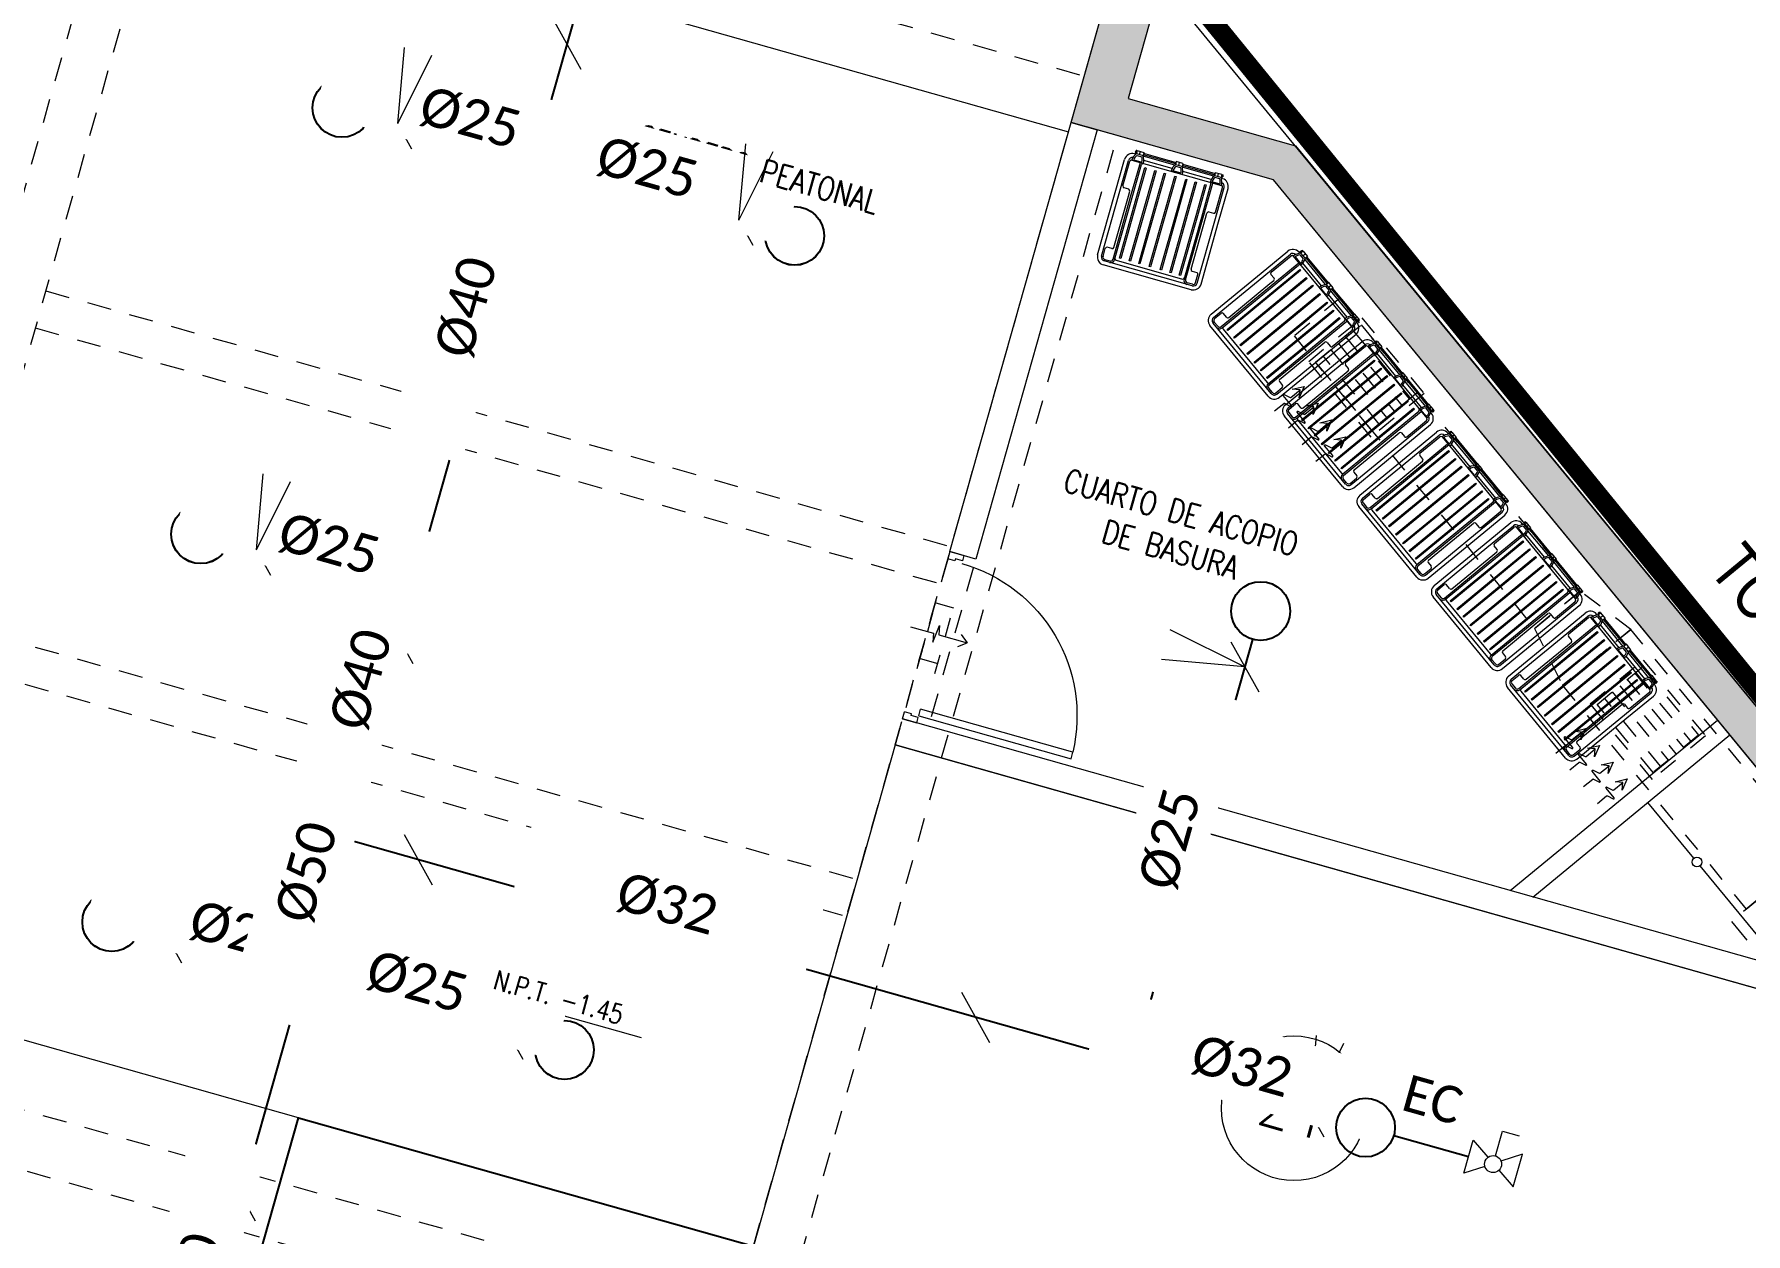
# Model space of a CAD drawing. Header units: inches. Extents: x 0 to 766, y -245 to 236.
# Drawn here: x 150.02 to 158.89, y -206.81 to -200.6 of the extents above; entities that cross this region are included whole.
import ezdxf
from ezdxf.enums import TextEntityAlignment as Align

# ---------------------------------------------------------------- set-up
doc = ezdxf.new("R2010")
doc.units = ezdxf.units.IN
doc.header["$MEASUREMENT"] = 0
for name, pattern in [('CONTINUA', [0]), ('HIDDEN', [0.375, 0.25, -0.125]), ('HIDDEN2', [0.1875, 0.125, -0.0625]), ('PHANTOM', [2.5, 1.25, -0.25, 0.25, -0.25, 0.25, -0.25])]:
    doc.linetypes.add(name, pattern=pattern)
for name, color, linetype, lineweight in [('00 SOS 911 - ACCES. ACI', 125, 'Continuous', 9), ('000 SOS 911 - ACCESORIOS ACI', 3, 'Continuous', 20), ('000 SOS 911 ROCIADORES', 5, 'Continuous', 25), ('000 SOS 911 TEXTOS', 4, 'Continuous', 0), ('000 SOS 911 TEXTOS ACI', 7, 'Continuous', 9), ('000 SOS 911 TUBERIA ACI', 1, 'Continuous', 25), ('A-PISOS', 251, 'Continuous', 5), ('A-PLACAS', 251, 'Continuous', 9), ('A-VIGAS', 251, 'HIDDEN2', 9), ('CIRCULACION PEATONAL', 251, 'Continuous', 5), ('DO-REJILLA', 251, 'Continuous', 5), ('DO-REJILLA EN PUERTAS', 251, 'Continuous', 5), ('DO-VARIOS', 251, 'Continuous', 5), ('DOBLE MURO 0.09', 251, 'Continuous', 5), ('HATCH', 251, 'Continuous', 9), ('MUMERACIONESTAC', 251, 'Continuous', 9), ('MURO-BAJO', 251, 'Continuous', 9), ('MUROS', 251, 'Continuous', 9), ('NIVELES-NPT', 251, 'Continuous', 9), ('PROYECCIONES', 251, 'HIDDEN2', 9), ('PUERTAS', 251, 'Continuous', 9), ('TEXTO-AMBIENTE', 251, 'Continuous', 9), ('TITULOS', 251, 'Continuous', 9)]:
    doc.layers.add(name, color=color, linetype=linetype, lineweight=lineweight)
doc.layers.add('LAYERYYY', color=7, linetype='Continuous')
doc.styles.add('ARIAL', font='arial.ttf')
doc.styles.add('P&R', font='calibril.ttf')
doc.styles.add('ROMANS', font='romans.shx', dxfattribs={"width": 0.8})

# ---------------------------------------------------------------- blocks, each defined once
blk = doc.blocks.new('ESTR_PISO-SS')
at = {"layer": 'HATCH'}
h = blk.add_hatch(color=251, dxfattribs=at)
h.dxf.hatch_style = 1
h.paths.add_polyline_path([(16.4277175440171, 16.40000035228357), (24.27771753019917, 16.40000035461122), (24.27771753019917, 16.1500003551738), (16.4277175440171, 16.15000035236159)])
h.paths.add_polyline_path([(48.72768199801283, 19.44000191854332), (44.4276925451594, 19.44000191854332), (44.4276925451594, 18.05000185903853), (36.62768888600809, 18.05000185903853), (36.62768888579399, 17.64998901807186), (34.72771753463934, 17.64998901807186), (34.72771753485344, 15.93999942884571), (31.92780838884551, 15.93999942884571), (31.92780838884551, 15.68999942884571), (34.92771753485346, 15.68999942884571), (34.92771753463936, 17.44998901807188), (36.82768888579398, 17.44998901807188), (36.82768888600808, 17.85000185903854), (44.62769254515939, 17.85000185903854), (44.62769254515939, 19.24000191854333), (48.72768199801283, 19.24000191854333)])
h.paths.add_polyline_path([(8.477717518006585, 13.4500006351999), (12.47771751800659, 13.4500006351999), (12.47771751800659, 13.12000063519989), (12.2777175180066, 13.12000063519989), (12.2777175180066, 13.2000006351999), (8.477717518006642, 13.20000002453418)])
h.paths.add_polyline_path([(23.7208664665888, 47.97692998819457), (29.10928945706615, 49.07914669539466), (30.32771839363195, 43.12366937100842), (30.32773254738518, 34.34999175954889), (47.12769808774325, 34.35000510772318), (47.12771159414078, 29.35000847727014), (48.02932641491563, 29.35000847718436), (53.64436860177059, 25.45004769607903), (50.17768199801282, 20.45883893010753), (50.17768199801282, 19.24000191820787), (49.97768199801283, 19.24000191820787), (49.97768199801283, 20.52148109288487), (53.36601122695211, 25.39987368990731), (47.96666409367836, 29.15000847718389), (46.87767741045644, 29.15000688910311), (46.87770282335234, 34.10000504483733), (30.07773295068677, 34.09999155877244), (30.07771843446471, 43.09835761778157), (28.91447051997991, 48.78411931421641), (23.77097591220078, 47.73200337972006)])
h.paths.add_polyline_path([(-8.481331260209345, 46.57000033610373), (-7.090805235902508, 19.84547925552764), (-0.8015653069423081, 20.21606658801198), (-0.2960204932364832, 10.50000029485028), (5.027721162711913, 10.50000132238532), (5.027718937173717, 13.20000000457804), (5.277719507392987, 13.2000003429616), (5.277721315982262, 10.25000137063782), (-0.5333507159926114, 10.25000024904318), (-1.038147625801969, 19.95169257645185), (-7.327387554756967, 19.58110524396778), (-8.7420758136536, 46.77000033610372), (6.202717519602089, 46.77000033289579), (6.202717519602089, 46.56998253264086)])
at = {"layer": 'A-PLACAS', "elevation": 3.941757904526482e-07}
blk.add_lwpolyline([(23.7208664665888, 47.97692998819457), (29.10928945706615, 49.07914669539466), (30.32771839363195, 43.12366937100842), (30.32773254738518, 34.34999175954889), (47.12769808774325, 34.35000510772318), (47.12771159414078, 29.35000847727014), (48.02932641491563, 29.35000847718436), (53.64436860177059, 25.45004769607903), (50.17768199801282, 20.45883893010753), (50.17768199801282, 19.24000191820787), (49.97768199801283, 19.24000191820787), (49.97768199801283, 20.52148109288487), (53.36601122695211, 25.39987368990731), (47.96666409367836, 29.15000847718389), (46.87767741045644, 29.15000688910311), (46.87770282335234, 34.10000504483733), (30.07773295068677, 34.09999155877244), (30.07771843446471, 43.09835761778157), (28.91447051997991, 48.78411931421641), (23.77097591220078, 47.73200337972006)], close=True, dxfattribs=at)
at = {"layer": 'A-VIGAS'}
for p, q in [((41.75267423128042, 29.39999039973898, 4.36638087e-07), (41.75267423128042, 22.7499915654177, 4.36638087e-07)), ((42.00267422291807, 29.39999039973898, 4.36638087e-07), (46.877670226118, 29.39999039973898, 4.36638087e-07)), ((42.00267920292399, 29.40004194667031, 4.36638087e-07), (42.00268336433641, 22.74999862013377, 4.36638087e-07)), ((46.87768228372141, 23.09995957237351), (46.87770299452092, 29.15000688914043, 3.974606842881349e-07)), ((47.12768227535906, 23.09995958992596), (47.12768227535906, 29.15000725368785)), ((42.00267421267941, 26.86635187228558, -9.448319683511008e-07), (46.87767055541761, 26.86635187228558, -9.448319683511008e-07)), ((42.00267418139074, 26.66635187228542, -9.44831954340749e-07), (46.87767018459067, 26.66635187228542, -9.44831954340749e-07)), ((42.00267533328224, 25.07559994910059, -4.432944879412532e-07), (46.87767167602044, 25.07559994910059, -4.432944879412532e-07)), ((42.00267530199358, 24.87559994910043, -4.432944739309013e-07), (46.8776713051935, 24.87559994910043, -4.432944739309013e-07)), ((46.87768202937457, 22.74999591051548), (42.00268665871926, 22.74999591051548)), ((46.87768202937457, 22.44999591051547), (42.00268665871926, 22.44999591051547))]:
    blk.add_line(p, q, dxfattribs=at)
blk = doc.blocks.new('P-90 MARCO 3.5x1.5')
at = {"layer": 'PUERTAS'}
for p, q in [((0.0380000513978303, 0.0761999115347862), (0.0380000497680158, 0.8961999155580997)), ((0.0380000497680158, 0.8961999155580997), (0.0730000496841967, 0.8961999118328094)), ((0.0730000496841967, 0.8961999118328094), (0.0730000514304266, 0.0761999115347862)), ((0.0380000513978303, 0.0761999115347862), (0.0730000514304266, 0.0761999115347862))]:
    blk.add_line(p, q, dxfattribs=at)
at = {"layer": 'PUERTAS', "linetype": 'Continuous'}
for p, q in [((5.14555722e-08, -8.94069672e-08), (5.14555722e-08, 0.0761999115347862)), ((5.14555722e-08, 0.0761999115347862), (0.028000051388517, 0.0761999115347862)), ((0.028000051388517, 0.0761999115347862), (0.028000051388517, 0.0381999127566815)), ((0.028000051388517, 0.0381999127566815), (0.0380000513978303, 0.0381999127566815)), ((0.0380000513978303, 0.0381999127566815), (0.0380000513978303, -8.94069672e-08)), ((0.8620000515365973, 0.0381999127566815), (0.8620000515365973, -8.94069672e-08)), ((0.8720000515459105, 0.0381999127566815), (0.8620000515365973, 0.0381999127566815)), ((0.9000000514788553, 0.0761999115347862), (0.8720000515459105, 0.0761999115347862)), ((0.8720000515459105, 0.0761999115347862), (0.8720000515459105, 0.0381999127566815)), ((0.9000000514788553, -8.94069672e-08), (0.9000000514788553, 0.0761999115347862)), ((5.14555722e-08, -8.94069672e-08), (0.0380000513978303, -8.94069672e-08)), ((0.9000000514788553, -8.94069672e-08), (0.8620000515365973, -8.94069672e-08))]:
    blk.add_line(p, q, dxfattribs=at)
at = {"layer": 'PUERTAS', "color": 7, "linetype": 'Continuous'}
blk.add_arc((0.0380000513978303, 0.0761999115347862), 0.8200000040233135, 0, 87.55370538902417, dxfattribs=at)
blk = doc.blocks.new('A$C52C31F00')
at = {"linetype": 'ByBlock'}
for p, q in [((-0.2783749997629457, 0.5758872418625745), (-0.2783750000057807, 0.2401135828233691)), ((-0.257568621068458, 0.5758872418625745), (-0.2575686212712753, 0.2401135828233691)), ((-0.2492460696071248, 0.5758872418625745), (-0.2492460696071248, 0.5323861817848865)), ((-0.2367622423739704, 0.6174999999998363), (0.2367622420097177, 0.6174999999998363)), ((-0.2367622423739704, 0.5966936213059171), (0.2367622420097177, 0.5966936213059171)), ((-0.2367622423739704, 0.5883710691153965), (-0.2079761916902498, 0.5883710691153965)), ((-0.1954923644975679, 0.5758872418625745), (-0.1954923646599127, 0.2401135828233691)), ((-0.1871698129957622, 0.5758872418625745), (-0.187169813239052, 0.2401135828233691)), ((0.1788472611292491, 0.5767655016633741), (-0.1788472615339742, 0.5767655016633741)), ((-0.1637062581794453, 0.2401135828233691), (-0.1637062579770827, 0.5611520253356161)), ((-0.1637062579770827, 0.5611520253356161), (-0.1569485415957388, 0.5611520253356161)), ((-0.1569485415957388, 0.5611520253356161), (-0.1569485417981014, 0.2401135828233691)), ((-0.112561056379036, 0.5611520253356161), (-0.1058033399972373, 0.5611520253356161)), ((-0.1125610565813986, 0.2401135828233691), (-0.112561056379036, 0.5611520253356161)), ((-0.1058033399972373, 0.5611520253356161), (-0.1058033401591274, 0.2401135828233691)), ((-0.0609187578752426, 0.5611520253356161), (-0.0541610414534262, 0.5611520253356161)), ((-0.0609187580780599, 0.2401135828233691), (-0.0609187578752426, 0.5611520253356161)), ((-0.0541610414534262, 0.5611520253356161), (-0.0541610416557887, 0.2401135828233691)), ((-0.0026230161461172, 0.2401135828233691), (-0.0026230159432998, 0.5611520253356161)), ((-0.0026230159432998, 0.5611520253356161), (0.0041347004380441, 0.5611520253356161)), ((0.0041347004380441, 0.5611520253356161), (0.004134700276154001, 0.2401135828233691)), ((0.0546764608184276, 0.5611520253356161), (0.061434177240244, 0.5611520253356161)), ((0.0546764606156103, 0.2401135828233691), (0.0546764608184276, 0.5611520253356161)), ((0.061434177240244, 0.5611520253356161), (0.0614341770378815, 0.2401135828233691)), ((0.1050623357937184, 0.5611520253356161), (0.1118200522155348, 0.5611520253356161)), ((0.1050623355909011, 0.2401135828233691), (0.1050623357937184, 0.5611520253356161)), ((0.1118200522155348, 0.5611520253356161), (0.1118200520131722, 0.2401135828233691)), ((0.1584602256043581, 0.2401135828233691), (0.1584602258067207, 0.5611520253356161)), ((0.1584602258067207, 0.5611520253356161), (0.1652179429579519, 0.5611520253356161)), ((0.1652179429579519, 0.5611520253356161), (0.1652179427551346, 0.2401135828233691)), ((0.1871698133609243, 0.5758872418625745), (0.1871698131176345, 0.2401135828233691)), ((0.19549236486273, 0.5758872418625745), (0.1954923646194402, 0.2401135828233691)), ((0.2367622420097177, 0.5883710691153965), (0.2079761920549572, 0.5883710691153965)), ((0.2492460692424174, 0.5758872418625745), (0.2492460692424174, 0.5323861817848865)), ((0.2575686214336201, 0.5758872418625745), (0.2575686212308028, 0.2401135828233691)), ((0.278375000127653, 0.5758872418625745), (0.2783749998443454, 0.2401135828233691)), ((-0.2159558629505227, 0.524063630283024), (-0.2409235181453369, 0.524063630283024)), ((-0.2076333114887348, 0.5157410788013977), (-0.2076333117724971, 0.2401135828233691)), ((0.2076333118538969, 0.5157410788013977), (0.207633311529662, 0.2401135828233691)), ((0.2159558633156848, 0.524063630283024), (0.2409235177406117, 0.524063630283024)), ((-0.2783750000057807, 0.2401135828233691), (-0.2783750001271983, 0.0613664205565669)), ((-0.2575686212712753, 0.2401135828233691), (-0.2575686214331654, 0.0613664205565669)), ((-0.2492460699713774, 0.1964736732250571), (-0.2492460699713774, 0.0634660571134873)), ((-0.2159558633152301, 0.2047962247066835), (-0.2409235185095895, 0.2047962247066835)), ((-0.2076333118129696, 0.2401135828233691), (-0.2076333118534421, 0.2131187761477804)), ((-0.1954923647003852, 0.2401135828233691), (-0.1954923648622753, 0.05514350563186099)), ((-0.187169813239052, 0.2401135828233691), (-0.1871698134009421, 0.0634660571134873)), ((-0.1637062583417901, 0.0739793930193287), (-0.1637062581794453, 0.2401135828233691)), ((-0.1569485417981014, 0.2401135828233691), (-0.1569485420009187, 0.0739793930193287)), ((-0.1125610567432886, 0.0739793930193287), (-0.1125610565813986, 0.2401135828233691)), ((-0.1058033401995999, 0.2401135828233691), (-0.1058033403619447, 0.0739793930193287)), ((-0.06091875823995, 0.0739793930193287), (-0.0609187580780599, 0.2401135828233691)), ((-0.0541610416962612, 0.2401135828233691), (-0.0541610418586061, 0.0739793930193287)), ((-0.0026230163080072, 0.0739793930193287), (-0.0026230161056446, 0.2401135828233691)), ((0.0041347002356815, 0.2401135828233691), (0.0041347000733367, 0.0739793930193287)), ((0.0546764604537202, 0.0739793930193287), (0.0546764606156103, 0.2401135828233691)), ((0.06143417699740901, 0.2401135828233691), (0.0614341768350641, 0.0739793930193287)), ((0.105062335429011, 0.0739793930193287), (0.1050623355909011, 0.2401135828233691)), ((0.1118200519726997, 0.2401135828233691), (0.1118200518103549, 0.0739793930193287)), ((0.1584602254420133, 0.0739793930193287), (0.1584602256043581, 0.2401135828233691)), ((0.1652179427551346, 0.2401135828233691), (0.1652179425932445, 0.0739793930193287)), ((0.1871698131176345, 0.2401135828233691), (0.1871698129962169, 0.0634660571134873)), ((0.1954923646599127, 0.2401135828233691), (0.1954923644980226, 0.05514350563186099)), ((0.207633311529662, 0.2401135828233691), (0.2076333114891895, 0.2131187761477804)), ((0.2159558629509775, 0.2047962247066835), (0.2409235173759043, 0.2047962247066835)), ((0.2492460688376923, 0.1964736732250571), (0.2492460688376923, 0.0634660571134873)), ((0.2575686212308028, 0.2401135828233691), (0.2575686210689128, 0.0613664205565669)), ((0.2783749998848179, 0.2401135828233691), (0.2783749997629457, 0.0613664205565669)), ((0.2409235173759043, 0.05514350563186099), (-0.2409235185095895, 0.05514350563186099)), ((-0.2367622427791503, 0.019753662439598), (-0.2304041850798058, 0.019753662439598)), ((-0.2352072345897795, 0.0040540809131358), (-0.2352072345897795, 0.0107520321129755)), ((-0.2352072345897795, 0.0107520321129755), (-0.2331097232308821, 0.0107520321129755)), ((-0.2352072345897795, 0.0040540809131358), (-0.2331097232308821, 0.0040540809131358)), ((-0.2331097232308821, 4.93917652875e-05), (-0.2331097232308821, 0.0147567220101905)), ((-0.2331097232308821, 0.0147567220101905), (-0.2294162293410409, 0.0147567220101905)), ((-0.2294162293410409, 4.93917652875e-05), (-0.2331097232308821, 4.93917652875e-05)), ((-0.2322199413233648, 0.0507763447841967), (-0.1880202620232012, 0.0507763447841967)), ((-0.2294162293410409, 0.0147567220101905), (-0.2294162293410409, 4.93917652875e-05)), ((-0.2294162293410409, 0.0107520321129755), (-0.2281078844252988, 0.0107520321129755)), ((-0.2294162293410409, 0.0040540809131358), (-0.2281078844252988, 0.0040540809131358)), ((-0.2281078844252988, 0), (-0.2281078844252988, 0.0163411395755588)), ((-0.2281078844252988, 0.0163411395755588), (-0.1921323189208124, 0.0163411395755588)), ((-0.2281078844252988, 0), (-0.1921323189208124, 0)), ((-0.2236575615725087, 0.0246636910571851), (-0.1965826418136203, 0.0246636910571851)), ((-0.210345703015264, 0.0163411395755588), (-0.210345703015264, 0)), ((-0.1921323189208124, 0), (-0.1921323189208124, 0.0163411395755588)), ((-0.0179877823670722, 0.0107520321129755), (-0.1921323189208124, 0.0107520321129755)), ((-0.0179877823670722, 0.0040540809131358), (-0.1921323189208124, 0.0040540809131358)), ((-0.1898360182663055, 0.019753662439598), (-0.0202840837914664, 0.019753662439598)), ((-0.181199592268058, 0.0405600411132241), (-0.0289205097897138, 0.0405600411132241)), ((-0.1569485420009187, 0.0739793930193287), (-0.1637062583417901, 0.0739793930193287)), ((-0.1058033403619447, 0.0739793930193287), (-0.1125610567432886, 0.0739793930193287)), ((-0.0541610418586061, 0.0739793930193287), (-0.06091875823995, 0.0739793930193287)), ((-0.0266421407618509, 0.019753662439598), (-0.0202840837914664, 0.019753662439598)), ((-0.0220998400754979, 0.0507763447841967), (0.0220998399945529, 0.0507763447841967)), ((-0.0179877823670722, 0), (-0.0179877823670722, 0.0163411395755588)), ((-0.0179877823670722, 0.0163411395755588), (0.017987782367527, 0.0163411395755588)), ((-0.0179877823670722, 0), (0.017987782367527, 0)), ((-0.0135374603246419, 0.0246636910571851), (0.0135374595151916, 0.0246636910571851)), ((0.0041347000733367, 0.0739793930193287), (-0.0026230163080072, 0.0739793930193287)), ((0.0001560163595968, 0.0163411395755588), (0.0001560163595968, 0)), ((0.017987782367527, 0), (0.017987782367527, 0.0163411395755588)), ((0.1921323185565598, 0.0107520321129755), (0.017987782367527, 0.0107520321129755)), ((0.1921323185565598, 0.0040540809131358), (0.017987782367527, 0.0040540809131358)), ((0.0202840837509939, 0.019753662439598), (0.1898360179020528, 0.019753662439598)), ((0.0289205090202813, 0.0405600411132241), (0.1811995919038054, 0.0405600411132241)), ((0.0614341768350641, 0.0739793930193287), (0.0546764604537202, 0.0739793930193287)), ((0.1118200518103549, 0.0739793930193287), (0.105062335429011, 0.0739793930193287)), ((0.1652179425932445, 0.0739793930193287), (0.1584602254420133, 0.0739793930193287)), ((0.2322199409591121, 0.0507763447841967), (0.1880202616589486, 0.0507763447841967)), ((0.2281078840605915, 0.0163411395755588), (0.1921323185565598, 0.0163411395755588)), ((0.1921323185565598, 0), (0.1921323185565598, 0.0163411395755588)), ((0.2281078840605915, 0), (0.1921323185565598, 0)), ((0.2236575612082561, 0.0246636910571851), (0.1965826414088951, 0.0246636910571851)), ((0.2103457018815789, 0.0163411395755588), (0.2103457018815789, 0)), ((0.2281078840605915, 0), (0.2281078840605915, 0.0163411395755588)), ((0.2294162289767883, 0.0107520321129755), (0.2281078840605915, 0.0107520321129755)), ((0.2294162289767883, 0.0040540809131358), (0.2281078840605915, 0.0040540809131358)), ((0.2294162289767883, 0.0147567220101905), (0.2294162289767883, 4.93917652875e-05)), ((0.2331097228666294, 0.0147567220101905), (0.2294162289767883, 0.0147567220101905)), ((0.2294162289767883, 4.93917652875e-05), (0.2331097228666294, 4.93917652875e-05)), ((0.2304041846750806, 0.019753662439598), (0.2367622416450104, 0.019753662439598)), ((0.2367622416450104, 0.019753662439598), (0.2304041846750806, 0.019753662439598)), ((0.2331097228666294, 4.93917652875e-05), (0.2331097228666294, 0.0147567220101905)), ((0.2352072342255269, 0.0107520321129755), (0.2331097228666294, 0.0107520321129755)), ((0.2352072342255269, 0.0040540809131358), (0.2331097228666294, 0.0040540809131358)), ((0.2352072342255269, 0.0040540809131358), (0.2352072342255269, 0.0107520321129755))]:
    blk.add_line(p, q, dxfattribs=at)
for centre, radius, start, end in [((-0.2367622424144429, 0.5758872418828676), 0.0416127576479852, 90, 180), ((-0.2367622424144429, 0.5758872418828676), 0.0208063788239926, 90, 180), ((-0.2367622424144429, 0.5758872418828676), 0.0124838272943956, 90, 180), ((-0.2409235181453369, 0.5323861817848865), 0.008322551529597, 180, 270), ((-0.2079761916902498, 0.5758872418828676), 0.0208063788239926, 0, 90), ((-0.2079761916902498, 0.5758872418828676), 0.0124838272943956, 0, 90), ((-0.1788472615339742, 0.5684429501817477), 0.008322551529597, 90, 180), ((0.1788472611292491, 0.5684429501817477), 0.008322551529597, 0, 90), ((0.1788472611292491, 0.5684429501817477), 0.008322551529597, 0, 90), ((0.2079761920549572, 0.5758872418828676), 0.0208063788239926, 90, 180), ((0.2079761920549572, 0.5758872418828676), 0.0124838272943956, 90, 180), ((0.2367622420097177, 0.5758872418828676), 0.0416127576479852, 0, 90), ((0.2367622420097177, 0.5758872418828676), 0.0208063788239926, 0, 90), ((0.2367622420097177, 0.5758872418828676), 0.0124838272943956, 0, 90), ((0.2409235177406117, 0.5323861817848865), 0.008322551529597, 270, 0), ((-0.2159558629505227, 0.5157410788013977), 0.008322551529597, 0, 90), ((0.2159558633156848, 0.5157410788013977), 0.008322551529597, 90, 180), ((-0.2409235185095895, 0.1964736732250571), 0.008322551529597, 90, 180), ((-0.2159558633557026, 0.2131187761477804), 0.008322551529597, 270, 0), ((0.2159558629509775, 0.2131187761477804), 0.008322551529597, 180, 270), ((0.2409235173759043, 0.1964736732250571), 0.008322551529597, 0, 90), ((-0.2367622427791503, 0.0613664205565669), 0.0416127576479852, 180, 270), ((-0.2367622427791503, 0.0613664205565669), 0.0208063788239926, 180, 263.632216120788), ((-0.2409235185095895, 0.0634660571337236), 0.008322551529597, 180, 270), ((-0.173486370405044, 0.0555750379068627), 0.0672518296981779, 180.3676507584285, 215.6891790610415), ((-0.173486370405044, 0.0555750379068627), 0.0589292781685809, 184.6708474919639, 211.6379482476029), ((-0.246753832941522, 0.0555750379068627), 0.0589292781685809, 328.3620517534993, 355.329152508036), ((-0.246753832941522, 0.0555750379068627), 0.0672518296981779, 324.3108209389585, 359.6323492415715), ((-0.1788472618986816, 0.0634660571337236), 0.008322551529597, 180, 270), ((0.0366337308832954, 0.0555750379068627), 0.0672518296981779, 180.3676507584285, 215.6891790610415), ((0.0366337308832954, 0.0555750379068627), 0.0589292781685809, 184.6708474919639, 211.6379482476029), ((-0.0366337316936551, 0.0555750379068627), 0.0589292781685809, 328.3620517534993, 355.329152508036), ((-0.0366337316936551, 0.0555750379068627), 0.0672518296981779, 324.3108209389585, 359.6323492415715), ((0.1788472607645417, 0.0634660571337236), 0.008322551529597, 270, 0), ((0.2467538325768146, 0.0555750379068627), 0.0672518296981779, 180.3676507584285, 215.6891790610415), ((0.2467538325768146, 0.0555750379068627), 0.0589292781685809, 184.6708474919639, 211.6379482465008), ((0.1734863700003189, 0.0555750379068627), 0.0589292781685809, 328.3620517523972, 355.329152508036), ((0.1734863700003189, 0.0555750379068627), 0.0672518296981779, 324.3108209389585, 359.6323492415715), ((0.2367622416450104, 0.0613664205565669), 0.0416127576479852, 270, 0), ((0.2367622416450104, 0.0613664205565669), 0.0208063788239926, 276.367783879212, 0), ((0.2409235173759043, 0.0634660571337236), 0.008322551529597, 270, 0)]:
    blk.add_arc(centre, radius, start, end, dxfattribs=at)
blk = doc.blocks.new('NPT')
at = {"layer": 'NIVELES-NPT'}
h = blk.add_hatch(color=256, dxfattribs=at)
h.paths.add_polyline_path([(0, -0.0613262704653153), (0, 0), (-0.0602854464600569, 0, 0.0042792132716365), (-0.0602942788464134, -0.0010319916191293, 0.4142135623729712)])
h.paths.add_polyline_path([(0, 0), (0.0602854464600569, 0, 0.4092090227639318), (0, 0.0592622872270567)])
blk.add_line((0.9320041173916704, 0), (-0.1193010463946393, 0), dxfattribs=at)
blk.add_lwpolyline([(0, -0.1597670624796592), (0, 0.149364873615923)], dxfattribs=at)
at = {"layer": 'NIVELES-NPT', "linetype": 'Continuous'}
blk.add_circle((0, -0.0010319916191293), 0.0602942788463125, dxfattribs=at)
at = {"layer": 'NIVELES-NPT', "style": 'ROMANS', "width": 0.8}
blk.add_attdef('N.P.T.±0.00', (0.1175420202139321, 0.0358007524059758), '', height=0.1, dxfattribs=at)
blk = doc.blocks.new('A$C3B1B6E6F')
at = {"layer": 'DO-REJILLA', "color": 7, "lineweight": 9}
for points, elevation in [([(-5.831608581743239, 2.533750724714992), (-5.796704256587873, 2.584004644032575, -0.2990091813433655), (-5.792338777203014, 2.585761629959052), (-5.758443968607509, 2.578945175097033, 0.8140452224455884), (-5.755811805822304, 2.58512319532565), (-5.809933784316399, 2.622714116811039, -0.8140452224455884), (-5.807301621531707, 2.628892137039657), (-5.773406812936628, 2.622075682175847, 0.2990091813433655), (-5.769041333551769, 2.623832668100476), (-5.734137008396829, 2.674086587418969), (-5.773909816258765, 2.666917622591427), (-5.717835086881223, 2.697557473765301), (-5.726968043569741, 2.634313779558397), (-5.734137008396829, 2.674086587418969)], -6.238268991008514e-07), ([(-5.739201208184141, 2.469568327454027), (-5.70429688303102, 2.519822246769735, -0.2990091813433655), (-5.699931403643404, 2.52157923269894), (-5.666036595050599, 2.514762777833312, 0.8140452224455884), (-5.663404432264088, 2.520940798063748), (-5.717526410760001, 2.558531719546409, -0.8140452224455884), (-5.714894247973007, 2.564709739777754), (-5.68099943937932, 2.557893284912979, 0.2990091813433655), (-5.676633959993978, 2.559650270839484), (-5.641729634838612, 2.609904190157067), (-5.681502442701458, 2.602735225328615), (-5.62542771332258, 2.633375076503398), (-5.634560670011552, 2.570131382296495), (-5.641729634838612, 2.609904190157067)], -6.238265480330299e-07), ([(-5.646793834626351, 2.405385930190278), (-5.611889509471894, 2.455639849507861, -0.2990091813433655), (-5.607524030087916, 2.457396835434338), (-5.573629221491956, 2.450580380571438, 0.8140452224455884), (-5.570997058706325, 2.456758400800965), (-5.625119037201358, 2.494349322284535, -0.8140452224455884), (-5.622486874415245, 2.500527342514971), (-5.588592065820194, 2.493710887649286, 0.2990091813433655), (-5.584226586436216, 2.495467873577581), (-5.549322261281304, 2.545721792895165), (-5.589095069143269, 2.538552828068532), (-5.533020339763425, 2.569192679239677), (-5.542153296453307, 2.505948985033712), (-5.549322261281304, 2.545721792895165)], -6.238261969652084e-07), ([(-5.554386461067224, 2.341203532929256), (-5.519482135913222, 2.391457452245049, -0.2990091813433655), (-5.515116656528789, 2.393214438172436), (-5.481221847933284, 2.386397983309507, 0.8140452224455884), (-5.478589685147625, 2.392576003539034), (-5.532711663643113, 2.430166925022633, -0.8140452224455884), (-5.530079500857028, 2.43634494525304), (-5.496184692261977, 2.429528490389202, 0.2990091813433655), (-5.491819212877544, 2.431285476315679), (-5.456914887723087, 2.481539395633291), (-5.496687695585479, 2.474370430802992), (-5.440612966206572, 2.505010281978713), (-5.449745922894635, 2.441766587771781), (-5.456914887723087, 2.481539395633291)], -6.238258458973866e-07), ([(-3.946487637234441, 1.224422510318618), (-3.911583312079529, 1.274676429636202, -0.2990091813433655), (-3.907217832693732, 1.276433415562678), (-3.873323024099136, 1.26961696069975, 0.8140452224455884), (-3.870690861313051, 1.275794980929248), (-3.924812839808055, 1.313385902412818, -0.8140452224455884), (-3.922180677021515, 1.319563922644193), (-3.888285868427829, 1.312747467779445, 0.2990091813433655), (-3.883920389042487, 1.314504453705922), (-3.849016063888911, 1.364758373023534), (-3.888788871749966, 1.357589408195054), (-3.832714142371998, 1.388229259368927), (-3.841847099061425, 1.324985565161114), (-3.849016063888911, 1.364758373023534)], -6.238197372773082e-07), ([(-3.854080263675769, 1.160240113056716), (-3.819175938521312, 1.21049403237339, -0.2990091813433655), (-3.814810459135089, 1.212251018300805), (-3.780915650540919, 1.205434563436938, 0.8140452224455884), (-3.778283487754862, 1.211612583667375), (-3.832405466250776, 1.249203505150035, -0.8140452224455884), (-3.829773303464208, 1.255381525381381), (-3.795878494870067, 1.248565070516662, 0.2990091813433655), (-3.791513015486089, 1.250322056442229), (-3.756608690329358, 1.300575975762484), (-3.796381498192659, 1.293407010934061), (-3.740306768813298, 1.324046862107025), (-3.749439725502754, 1.260803167899184), (-3.756608690329358, 1.300575975762484)], -6.238193862094867e-07), ([(-3.761672890117097, 1.096057715793904), (-3.72676856496355, 1.146311635111488, -0.2990091813433655), (-3.722403085578662, 1.148068621037964), (-3.688508276983612, 1.141252166175036, 0.8140452224455884), (-3.685876114197043, 1.147430186404563), (-3.739998092692531, 1.185021107888133, -0.8140452224455884), (-3.737365929906446, 1.191199128118569), (-3.703471121311395, 1.184382673254731, 0.2990091813433655), (-3.699105641926963, 1.186139659181237), (-3.664201316772079, 1.236393578498792), (-3.703974124634442, 1.229224613672187), (-3.647899395254171, 1.259864464845123), (-3.657032351944054, 1.19662077063731), (-3.664201316772079, 1.236393578498792)], -6.238190351416652e-07), ([(-3.669265516557942, 1.031875318532911), (-3.634361191404452, 1.082129237848676, -0.2990091813433655), (-3.629995712019536, 1.083886223776034), (-3.59610090342494, 1.077069768912224, 0.8140452224455884), (-3.59346874063931, 1.083247789141751), (-3.647590719133888, 1.120838710626231, -0.8140452224455884), (-3.644958556347802, 1.127016730856667), (-3.611063747752752, 1.120200275992829, 0.2990091813433655), (-3.606698268368291, 1.121957261919277), (-3.571793943213834, 1.172211181236889), (-3.611566751075799, 1.165042216410285), (-3.555492021697319, 1.195682067582339), (-3.564624978386291, 1.132438373374498), (-3.571793943213834, 1.172211181236889)], -6.238186840738437e-07)]:
    blk.add_lwpolyline(points, format="xyb", dxfattribs=dict(at, elevation=elevation))
at = {"layer": 'DO-REJILLA EN PUERTAS', "linetype": 'HIDDEN2', "ltscale": 0.5}
for p, q in [((-7.250162995269875, 0.7460078271715247), (-7.250162995269875, 1.143342328253311)), ((-7.250162995270784, 1.099610607104296), (-7.155222947804305, 1.099610607104268)), ((-7.155222947803395, 0.7460078271715247), (-7.155222947803395, 1.143342328254221)), ((-7.250162995269875, 0.7999864453722694), (-7.155222947804305, 0.7999864453722694))]:
    blk.add_line(p, q, dxfattribs=at)
at = {"layer": 'DO-REJILLA EN PUERTAS', "lineweight": 13, "ltscale": 0.5}
for p in [(-7.079331863877542, 0.9771262276135531), (-7.079331863878451, 0.912223927810345)]:
    blk.add_line(p, (-7.037181186908583, 0.9446750777115085), dxfattribs=at)
blk.add_lwpolyline([(-7.341903478022232, 0.944675077712418), (-7.2194359417322, 0.94467507770878), (-7.208981043694621, 0.8998845080359388), (-7.199700042682252, 0.9919500730647997), (-7.189626563306319, 0.9446750777114801), (-7.037181186908583, 0.9446750777115085)], dxfattribs=at)
at = {"layer": 'DO-VARIOS', "linetype": 'HIDDEN', "ltscale": 0.5, "extrusion": (-3.515804124596657e-07, 2.454318501667725e-07, 0.9999999999999081), "elevation": -0.0003639764876448463}
blk.add_lwpolyline([(-1.325213922815564, 0.3835131424896041), (-2.462003762566819, 1.173526473875663), (-2.834350293749069, 0.6319789609763047), (-1.166419319011038, -0.5272929045484742)], dxfattribs=at)
at = {"layer": 'PROYECCIONES', "color": 251, "ltscale": 0.25}
for p, q in [((-5.550653155756208, 3.043148767155827, -6.238277512709746e-07), (-5.175143008509167, 2.782334715935576, -6.238263246583102e-07)), ((-5.608611833805753, 2.959702067768376, -6.238275854718263e-07), (-5.233101686557831, 2.698888016548125, -6.238261588591618e-07)), ((-5.5796324947801, 3.001425417463025, -6.238276683714004e-07), (-5.204122347534394, 2.740611366240955, -6.238262417587364e-07)), ((-5.291060364607347, 2.615441317159849, -6.238259930600137e-07), (-5.66657051185436, 2.876255368380043, -6.23827419672678e-07)), ((-5.637591172830071, 2.917978718073755, -6.23827502572252e-07), (-5.262081025583029, 2.657164666853532, -6.238260759595878e-07)), ((-3.694511550258085, 1.692097203057529, -6.238205065478574e-07), (-3.319001403011953, 1.431283151835487, -6.238190799351931e-07)), ((-3.665532211233312, 1.733820552750359, -6.238205894474314e-07), (-3.290022063986271, 1.473006501530108, -6.238191628347673e-07)), ((-3.752470228308539, 1.608650503668287, -6.23820340748709e-07), (-3.376960081060588, 1.347836452448092, -6.238189141360449e-07)), ((-3.723490889283312, 1.650373853362908, -6.238204236482833e-07), (-3.347980742037151, 1.389559802141775, -6.238189970356188e-07)), ((-3.405939420085815, 1.306113102753443, -6.238188312364707e-07), (-3.781449567331947, 1.566927153974575, -6.238202578491348e-07))]:
    blk.add_line(p, q, dxfattribs=at)
at = {"layer": 'PROYECCIONES', "color": 251, "ltscale": 0.5}
for points, elevation in [([(-5.666290919775747, 3.185317265400045), (-5.840166953923926, 2.934977167232319), (-4.228408985315582, 1.81551573998604), (-4.054532951168312, 2.065855838149218)], -1.244455841914272e-06), ([(-4.228408985315582, 1.81551573998604), (-4.008523797098434, 1.570015620306577), (-3.747709747507997, 1.945525765203485), (-4.054532951168312, 2.065855838149218)], -1.244455841914272e-06), ([(-2.777816050455357, 0.7152161544954652), (-2.517002000864977, 1.090726299392372), (-3.747709747507997, 1.945525765203485), (-4.008523797098434, 1.570015620306577)], -1.244454219650082e-06)]:
    blk.add_lwpolyline(points, close=True, dxfattribs=dict(at, elevation=elevation))
at = {"layer": 'PROYECCIONES', "color": 251, "ltscale": 0.25}
for points, elevation in [([(-5.313667698298104, 2.538366623104594), (-5.730901195237948, 2.828160013351408), (-5.528045822065906, 3.120223461209207), (-5.110812325125579, 2.830430070962393)], -1.232941680634518e-06), ([(-5.320039703632574, 2.5737179674652), (-5.695549850879161, 2.834532018686332), (-5.521673816730981, 3.084872116851301), (-5.146163669484849, 2.824058065629316)], -1.23294171844099e-06), ([(-3.428546753776118, 1.229038408699125), (-3.845780250716871, 1.518831798946849), (-3.642924877543038, 1.810895246806439), (-3.225691380603166, 1.521101856556925)], -1.232934518810975e-06), ([(-3.434918759111042, 1.264389753059731), (-3.810428906357203, 1.525203804280864), (-3.636552872208568, 1.775543902445889), (-3.261042724962408, 1.514729851223819)], -1.232934556617447e-06)]:
    blk.add_lwpolyline(points, close=True, dxfattribs=dict(at, elevation=elevation))
blk = doc.blocks.new('UPR1')
at = {"layer": '000 SOS 911 ROCIADORES'}
blk.add_circle((0, 0), 6, dxfattribs=at)
blk = doc.blocks.new('000 SOS911 - COLGADORES')
at = {"layer": '000 SOS 911 - ACCESORIOS ACI'}
blk.add_lwpolyline([(2289.820134768947, 2442.903941979981), (2290.030596254191, 2442.69308939925)], dxfattribs=at)
blk = doc.blocks.new('000 SOS911 - VALVULA DE PURGA')
at = {"layer": '000 SOS 911 - ACCESORIOS ACI'}
for p, q in [((2264.994259720259, 2413.472605619576), (2264.994259720259, 2413.605531697362)), ((2264.994259720259, 2413.605531697362), (2265.084178500475, 2413.605531697362)), ((2264.861526607964, 2413.343001853956), (2264.861526607964, 2413.519129470419)), ((2264.861526607964, 2413.519129470419), (2264.959179088982, 2413.455150258716)), ((2265.127379613947, 2413.519129470419), (2265.029468048739, 2413.454980513901)), ((2265.127379613947, 2413.343001853956), (2265.127379613947, 2413.519129470419)), ((2264.95687136986, 2413.405469111747), (2264.861526607964, 2413.343001853956)), ((2265.031759291386, 2413.405649651496), (2265.127379613947, 2413.343001853956))]:
    blk.add_line(p, q, dxfattribs=at)
blk.add_circle((2264.994259720259, 2413.428626571365), 0.04397904821071807, dxfattribs=at)
blk = doc.blocks.new('SPRIG4')
blk.add_circle((0, -2.728484105318785e-12), 5.999999999999999)
at = {"layer": 'LAYERYYY', "insert": (11.61949032314078, 12.96447234337757), "char_height": 7.5, "width": 9.441116276991707, "attachment_point": 2, "style": 'P&R'}
blk.add_mtext('EC', dxfattribs=at)

msp = doc.modelspace()

# ---------------------------------------------------------------- linework, layer by layer
at = {"elevation": -3.706276007363635e-07}
msp.add_lwpolyline([(150.397130166454, -209.7308990775407), (151.3928136365558, -206.2089440641189), (153.750398113828, -206.8754390103253)], dxfattribs=at)
at = {"layer": '000 SOS 911 - ACCESORIOS ACI'}
for q in [(156.668012632354, -205.7831017073996, -3.342948637755651e-07), (156.8099727079485, -205.82323490051, -3.342948637755651e-07)]:
    msp.add_line((156.6329384498667, -206.1783057889619, -3.342948637755651e-07), q, dxfattribs=at)
at = {"layer": '000 SOS 911 - ACCESORIOS ACI', "color": 4, "elevation": -1.036131151398086e-06}
msp.add_lwpolyline([(155.9081032449431, -203.6792636499255), (156.29648562581, -203.8731147371496), (155.8640959422681, -203.8349273170869)], dxfattribs=at)
at = {"layer": '000 SOS 911 TUBERIA ACI'}
for p, q in [((153.572317625977, -197.8559326761652, -9.221470228472463e-07), (152.6104774809452, -201.2578436924364, -1.135843597795535e-06)), ((151.7649321219689, -201.0188015882868, -6.603853128858618e-08), (152.8029343789008, -201.312252721304, -1.135843597796506e-06)), ((152.6104774809452, -201.2578436924364, -1.135843597795534e-06), (151.9780692618903, -203.4948129347496, -1.6433048774549e-06)), ((152.8029343789008, -201.312252721304, -1.135843597796506e-06), (153.8171917759161, -201.5989910018207, -6.91300083809398e-08)), ((151.0334387887162, -203.2276156300606, -1.309708827415647e-06), (151.9780692618903, -203.4948129347496, -1.643304877454928e-06)), ((151.9780692618903, -203.4948129347496, -1.6433048774549e-06), (151.6200532714798, -204.7611955254145, -1.691506044971202e-06)), ((156.3366394890614, -203.7310815466453, -1.220494433873723e-06), (155.7179035267277, -205.9196889605746, -8.587988934582555e-07)), ((151.6200532714798, -204.7611955254145, -1.691506044971202e-06), (151.4181519684676, -205.475365568138, -2.188309859169611e-06)), ((155.7179035267277, -205.9196889605746, -8.587988934582555e-07), (151.6200532714798, -204.7611955254145, -1.647183416608069e-06)), ((150.5726065295897, -205.2363234413997, -1.118504710334907e-06), (151.6106088664233, -205.5297745970057, -2.188309859169926e-06)), ((151.4181519684676, -205.475365568138, -2.188309859167655e-06), (150.6434647163109, -208.2156075562586, -1.691506044971541e-06)), ((151.6106088664233, -205.5297745970057, -2.188309859169926e-06), (152.6248663433121, -205.8165129001032, -1.121596185743369e-06)), ((155.7179035267277, -205.9196889605746, -8.587988934582457e-07), (156.7750183484957, -206.21854336104, -5.396896765334556e-07)), ((157.0683226609898, -206.3014627210369, -4.511504681537061e-07), (157.4554308510574, -206.4109011506905, -3.342948637757223e-07))]:
    msp.add_line(p, q, dxfattribs=at)
at = {"layer": 'CIRCULACION PEATONAL', "color": 251, "linetype": 'CONTINUA', "ltscale": 0.25, "elevation": -3.706276007363635e-07}
for points in [[(155.3826539529492, -201.1017280551694), (156.7428731304734, -196.2903037557398), (147.1200282538948, -193.5698522341532), (145.759802532086, -198.3812746834639)], [(142.7537330454205, -209.0145408637968), (150.0189809438684, -211.0684817037247), (151.3928089228444, -206.2089450301003), (144.1275610243966, -204.1550041901723)], [(154.4849180567298, -204.2772649163223), (153.7503961669024, -206.8754330391292), (158.4568284916539, -208.2060298970585), (160.15624948428, -206.8085314992346), (159.1620340972781, -205.5995212993725)]]:
    msp.add_lwpolyline(points, close=True, dxfattribs=at)
at = {"layer": 'DOBLE MURO 0.09', "color": 251}
for p, q in [((154.7678433349049, -203.2764955482947, -3.30211492494021e-07), (155.3962930749931, -201.0536224284871, 2.683308355177145e-08)), ((155.5309888730537, -201.0917003039783, -3.706276007363635e-07), (154.9025633504136, -203.3145819203834, -3.30211492494021e-07)), ((155.3962930749931, -201.0536224284871, 2.683308355177145e-08), (155.5309884413252, -201.0917018310984, -3.70627573557475e-07)), ((154.9025633504136, -203.3145819203834, -3.30211492494021e-07), (154.7678433351011, -203.2764955483501, -3.30211492494021e-07)), ((154.5094062610622, -204.1906674573217, -3.706276007363635e-07), (154.4849223327639, -204.2772730993335, -3.706276007363635e-07)), ((159.2347884695919, -205.4746021434541, -3.706276007363635e-07), (154.523008518483, -204.1425532321116, -3.706276007363635e-07)), ((154.4849223327639, -204.2772730993335, -3.706276007363635e-07), (159.2512061472777, -205.6247305841808, -3.706276007363635e-07))]:
    msp.add_line(p, q, dxfattribs=at)
at = {"layer": 'DOBLE MURO 0.09', "color": 251, "elevation": -3.706276007363635e-07}
msp.add_lwpolyline([(154.4849220774778, -204.2772732420192), (154.5093981711175, -204.1906651702327)], dxfattribs=at)
msp.add_lwpolyline([(154.4849220774778, -204.2772732420192), (154.5093981711175, -204.1906651702327)], dxfattribs=at)
at = {"layer": 'MUMERACIONESTAC', "linetype": 'Continuous'}
msp.add_circle((156.5505729397283, -206.1602331746369, -3.706276007363635e-07), 0.375, dxfattribs=at)
at = {"layer": 'MURO-BAJO', "color": 251}
for p, q in [((158.62285276955, -204.8651248643048, -3.706276007363635e-07), (158.384668179963, -204.5754818065382, -3.706276007363635e-07)), ((159.1350426584174, -205.4879711264263, -3.706276007363635e-07), (158.6546107057739, -204.9037439465664, -3.706276007363635e-07))]:
    msp.add_line(p, q, dxfattribs=at)
at = {"layer": 'MURO-BAJO', "color": 251, "elevation": -3.706276007363635e-07}
for points in [[(157.6713432610539, -205.0326066530225), (158.7459585229813, -204.1489093587381)], [(157.7885057011551, -205.0657291898254), (158.8094746641023, -204.2261473011274)]]:
    msp.add_lwpolyline(points, dxfattribs=at)
at = {"layer": 'MURO-BAJO', "color": 251}
msp.add_circle((158.6387317376619, -204.8844344054357, -3.706276007363635e-07), 0.025, dxfattribs=at)
at = {"layer": 'MUROS'}
for p, q in [((160.9011810982548, -206.4548579924262, -3.706276007363635e-07), (155.8616117304616, -200.326557911768, -3.706276007363635e-07)), ((156.4441838830112, -201.3498674789994, -3.706276007363635e-07), (155.4828742520326, -201.0780994493043, -3.706276007363635e-07)), ((159.6166439128615, -205.2076945348778, -3.706276007363635e-07), (156.4441838830112, -201.3498674789994, -3.706276007363635e-07))]:
    msp.add_line(p, q, dxfattribs=at)
at = {"layer": 'PROYECCIONES'}
for p, q in [((154.7569621210812, -203.3149868088008, -3.706276007363635e-07), (154.5333382417425, -204.1059841623357, -3.689198936727853e-07)), ((154.8889610932461, -203.3626961446973, -3.30211492494021e-07), (154.6577239179525, -204.1806380969357, -3.706276007363618e-07))]:
    msp.add_line(p, q, dxfattribs=at)
at = {"layer": 'PROYECCIONES', "color": 12, "linetype": 'PHANTOM', "ltscale": 0.5, "const_width": 0.1, "elevation": -3.706276007363635e-07}
msp.add_lwpolyline([(135.7469381290016, -226.7783382834924), (140.7416881094066, -209.1108048456516), (142.5699979756589, -209.6276827173726), (142.6788218477419, -209.2427486406682), (150.1846315498788, -211.3647182629488), (150.5627769757816, -210.0271333594399), (155.9034506740154, -211.5369843026736), (156.2425212296837, -210.3376659118654), (160.9573278510493, -206.4604740784474), (155.9190094163776, -200.2705442969457), (158.3501091143178, -191.6711794180689)], dxfattribs=at)

# ---------------------------------------------------------------- block references
at = {"rotation": 344.2139988296181}
msp.add_blockref('NPT', (152.2729225915024, -205.5421446418239, -3.706276007363635e-07), dxfattribs=at).add_auto_attribs({'N.P.T.±0.00': 'N.P.T. -1.45'})
at = {"layer": '00 SOS 911 - ACCES. ACI', "rotation": 344.2139988296181}
for p in [(-2716.204085162793, -1928.762696188524, -3.321426453118226e-07), (-2714.435891890245, -1929.262577875444, -3.321426453118224e-07), (-2716.935615893932, -1930.971642743718, -1.466545459008196e-06), (-2711.814651395249, -1931.577161605209, -1.036131151398086e-06), (-2716.09711741459, -1932.576619672858, -3.342948637755653e-07), (-2717.396453947942, -1932.980371129342, -1.175984172097514e-06), (-2713.210263945004, -1933.392755105944, -3.342948637755653e-07), (-2715.628260675396, -1933.480252816262, -1.175984172097514e-06), (-2711.478151863263, -1933.882436365792, -3.342948637755653e-07), (-2717.01451728152, -1934.316743806747, -9.221201795776831e-07)]:
    msp.add_blockref('000 SOS911 - COLGADORES', p, dxfattribs=at)
at = {"layer": '000 SOS 911 ROCIADORES', "xscale": 0.0254, "yscale": 0.0254, "zscale": 0.0254, "rotation": 344.2139988296181}
for p in [(151.6182799656938, -200.9773419082804, 8.510682386363666e-08), (151.6183232383663, -200.9771888431641, -1.23517910724093e-07), (153.9638439321631, -201.6404506818193, 8.510682386363666e-08), (153.9638872048357, -201.6402976167029, -1.23517910724093e-07), (150.8867492348054, -203.1862884625785, -1.049295989832737e-06), (150.886792507478, -203.1861353974622, -1.257920724420466e-06), (156.3780991690678, -203.5844293903701, -1.036131151398086e-06), (150.4259111805437, -205.1950168490984, -7.587347029220546e-07), (150.4259544532161, -205.194863783982, -9.673594375097842e-07), (152.7714751470129, -205.8581256226371, -7.587347029220546e-07), (152.7715184196855, -205.8579725575208, -9.673594375097842e-07)]:
    msp.add_blockref('UPR1', p, dxfattribs=at)
at = {"layer": '000 SOS 911 TEXTOS ACI', "rotation": 344.2139988296181}
msp.add_blockref('000 SOS911 - VALVULA DE PURGA', (-2678.547890554572, -1912.673602023957, -3.342948637755653e-07), dxfattribs=at)
at = {"layer": 'A-PISOS'}
for p, rotation in [((155.9582077612253, -201.2607765808269, -3.706276007363635e-07), 164.2139988296375), ((156.7431119779286, -201.8959122498399, -3.706276007363635e-07), 129.4317579324341), ((157.1284945354305, -202.3645548070905, -3.706276007363635e-07), 129.4317579324341), ((157.5138770926794, -202.8331973652374, -3.706276007363635e-07), 129.4317579324341), ((157.8992596501814, -203.3018399224881, -3.706276007363635e-07), 129.4317579324341), ((158.2846422074301, -203.7704824806348, -3.706276007363635e-07), 129.4317579324341)]:
    msp.add_blockref('A$C52C31F00', p, dxfattribs=dict(at, rotation=rotation))
at = {"layer": 'CIRCULACION PEATONAL', "color": 251, "linetype": 'CONTINUA', "ltscale": 0.25, "rotation": 344.2139988296181}
msp.add_blockref('ESTR_PISO-SS', (102.3564887309081, -216.3513704581146, -3.706276007363635e-07), dxfattribs=at)
at = {"layer": 'DO-VARIOS', "rotation": 344.2140311452815}
msp.add_blockref('A$C3B1B6E6F', (161.3728997167456, -206.5719023230333, -6.073582254093782e-07), dxfattribs=at)
at = {"layer": 'PUERTAS', "linetype": 'Continuous', "extrusion": (2.245287781634261e-08, -5.301444897464066e-08, 0.9999999999999984), "xscale": -1, "rotation": 254.213845609319}
msp.add_blockref('P-90 MARCO 3.5x1.5', (154.5230005006384, -204.1425510186362, 1.392136455116285e-05), dxfattribs=at)

# ---------------------------------------------------------------- texts
at = {"layer": 'CIRCULACION PEATONAL', "color": 6, "insert": (153.7772443719441, -201.2957073798265, -3.160962743363635e-07), "char_height": 0.12, "attachment_point": 5, "rotation": 344.21399882961816, "style": 'ROMANS'}
msp.add_mtext_dynamic_manual_height_columns('SENDERO PEATONAL', width=1.450342857142857, gutter_width=1.75, heights=[0], dxfattribs=at)
at = {"layer": 'MUMERACIONESTAC', "linetype": 'Continuous', "style": 'ROMANS', "width": 0.8}
msp.add_text('24', height=0.25, rotation=344.2139988296184, dxfattribs=at).set_placement((156.5505729397283, -206.1602331746369, -3.706276007363635e-07), align=Align.MIDDLE_CENTER)
at = {"layer": 'TEXTO-AMBIENTE', "color": 251, "insert": (155.2366010633377, -202.8041839714652, -3.706276007363635e-07), "char_height": 0.12, "attachment_point": 1, "rotation": 344.21399882961816, "style": 'ROMANS'}
msp.add_mtext_dynamic_manual_height_columns('\\pxqc;CUARTO DE ACOPIO DE BASURA', width=1.550531295145077, gutter_width=5.556200208710606, heights=[0], dxfattribs=at)
at = {"layer": 'TITULOS', "color": 251, "style": 'ARIAL', "width": 0.8}
msp.add_text('TORRE A (PLANO A-06)', height=0.25, rotation=309.4316916238218, dxfattribs=at).set_placement((158.6920131170513, -203.3696559670761, -3.706276007363635e-07))

# ---------------------------------------------------------------- next in the draw order: texts
at = {"layer": '000 SOS 911 TEXTOS', "char_height": 0.2, "width": 1.371033159672498, "attachment_point": 5, "style": 'P&R', "bg_fill": 2}
for s, insert, rotation in [('\\A1;{\\C256;%%C25}', (152.2821100220309, -201.0325742601091, 2.126663444139833e-07), 344.21399882961816), ('\\A1;{\\C256;%%C25}', (151.5505792911426, -203.2415208144071, -9.2173646928239e-07), 344.21399882961816), ('\\A1;%%C25', (155.9116093791243, -204.7666341383621, -4.829277146738559e-08), 74.21399882961816), ('\\A1;{\\C256;%%C25}', (151.0897412368808, -205.250249200927, -6.311751823717081e-07), 344.21399882961816), ('\\A1;%%C50', (150.8355906345176, -207.0681413144618, 6.571820035301704e-08), 74.21399882961816)]:
    msp.add_mtext(s, dxfattribs=dict(at, insert=insert, rotation=rotation))

# ---------------------------------------------------------------- next in the draw order: linework, layer by layer
at = {"layer": '000 SOS 911 - ACCESORIOS ACI'}
for p, q in [((151.9072241679616, -201.0589581269015, -3.321426453118226e-07), (151.9422983504489, -200.6637540453392, -3.321426453118226e-07)), ((151.9072241679616, -201.0589581269015, -3.321426453118226e-07), (152.0842584260434, -200.7038872384495, -3.321426453118226e-07)), ((151.1756129156424, -203.2677603748654, -1.466545459008196e-06), (151.2106870981297, -202.8725562933031, -1.466545459008196e-06)), ((151.1756129156424, -203.2677603748654, -1.466545459008196e-06), (151.3526471737242, -202.9126894864134, -1.466545459008196e-06))]:
    msp.add_line(p, q, dxfattribs=at)

# ---------------------------------------------------------------- next in the draw order: block references
at = {"layer": '00 SOS 911 - ACCES. ACI', "rotation": 344.2139988296181}
for p in [(-2715.327837386427, -1928.350579969422, -9.221201795776831e-07), (-2716.198381848434, -1931.42989033716, -9.221201795776831e-07)]:
    msp.add_blockref('000 SOS911 - COLGADORES', p, dxfattribs=at)

# ---------------------------------------------------------------- next in the draw order: texts
at = {"layer": '000 SOS 911 TEXTOS', "char_height": 0.2, "width": 1.371033159672498, "attachment_point": 5, "rotation": 344.21399882961816, "style": 'P&R', "bg_fill": 2}
for s, insert in [('\\A1;{\\C256;%%C25}', (153.199298083438, -201.2917056412801, 6.556957346188775e-07)), ('\\A1;{\\C256;%%C25}', (152.0069292982879, -205.509380582098, -1.881457921668137e-07)), ('\\A1;%%C32', (156.2799578408374, -205.9459838770775, 2.362940469796757e-07))]:
    msp.add_mtext(s, dxfattribs=dict(at, insert=insert))

# ---------------------------------------------------------------- next in the draw order: linework, layer by layer
at = {"layer": '000 SOS 911 - ACCESORIOS ACI'}
for q in [(153.7104916229954, -201.1636357322594, -3.321426453118224e-07), (153.8524516985899, -201.2037689253697, -3.321426453118224e-07)]:
    msp.add_line((153.6754174405081, -201.5588398138216, -3.321426453118224e-07), q, dxfattribs=at)

# ---------------------------------------------------------------- next in the draw order: block references
at = {"layer": '000 SOS 911 ROCIADORES', "xscale": 0.0254, "yscale": 0.0254, "zscale": 0.0254, "rotation": 344.2139988296181}
msp.add_blockref('SPRIG4', (156.9216705047428, -206.2600030410384, -3.669085479290504e-07), dxfattribs=at)

# ---------------------------------------------------------------- next in the draw order: texts
at = {"layer": '000 SOS 911 TEXTOS', "char_height": 0.2, "width": 1.371033159672498, "attachment_point": 5, "style": 'P&R', "bg_fill": 2}
for s, insert, rotation in [('\\A1;%%C40', (152.2652756209756, -202.0110259188351, 6.571820035301704e-08), 74.21399882961816), ('\\A1;%%C50', (151.4379055905161, -204.9376186707688, 6.571820035301704e-08), 74.21399882961816), ('\\A1;%%C32', (153.3024161230109, -205.1045407837052, 6.535435161551348e-07), 344.21399882961816)]:
    msp.add_mtext(s, dxfattribs=dict(at, insert=insert, rotation=rotation))

# ---------------------------------------------------------------- next in the draw order: texts
at = {"layer": '000 SOS 911 TEXTOS', "insert": (151.7200451672321, -203.9396279171129, 6.571820035301704e-08), "char_height": 0.2, "width": 1.371033159672498, "attachment_point": 5, "rotation": 74.21399882961816, "style": 'P&R', "bg_fill": 2}
msp.add_mtext('\\A1;%%C40', dxfattribs=at)

doc.saveas('drawing.dxf')
